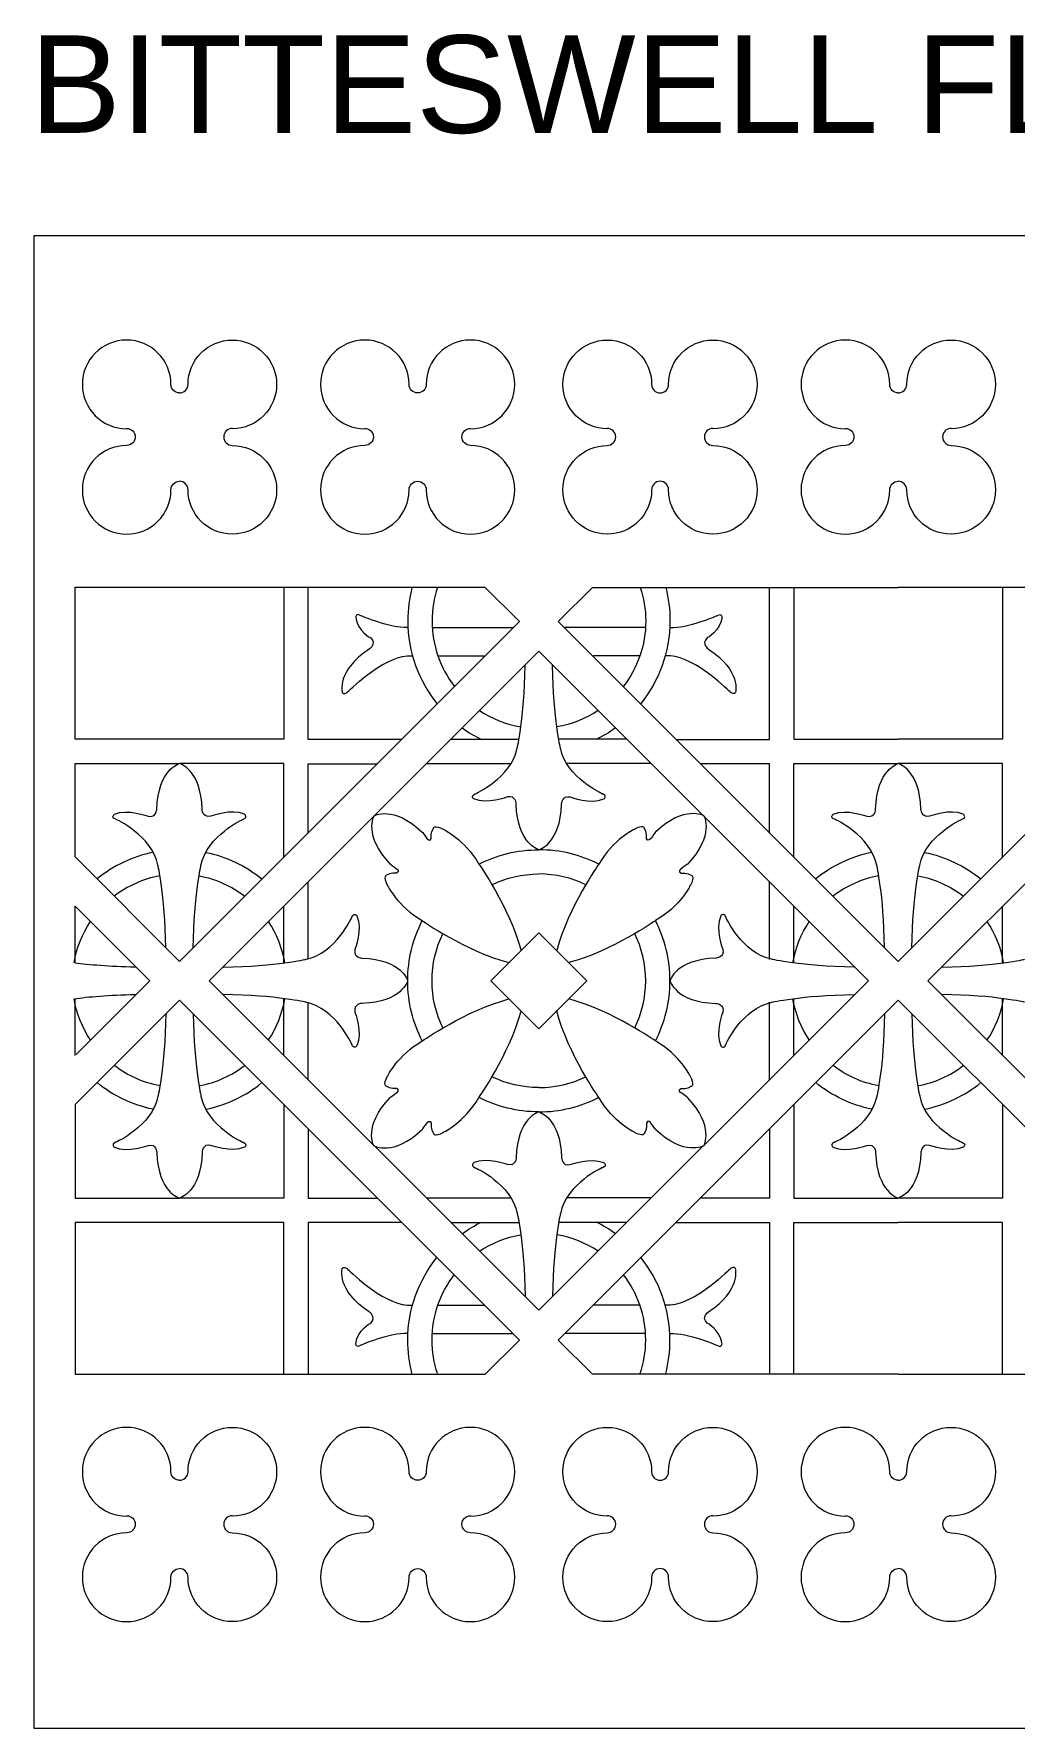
# Model space of a CAD drawing. Header units: millimetres. Extents: x 0 to 23312, y -3206 to 11448.
# Drawn here: x 10992 to 11192.9, y 5423.1 to 5770.6 of the extents above; entities that cross this region are included whole.
import ezdxf

# ---------------------------------------------------------------- set-up
doc = ezdxf.new("R2010")
doc.units = ezdxf.units.MM
doc.header["$LTSCALE"] = 10
doc.layers.add('31 - Elevation Column', color=7, linetype='Continuous')
doc.layers.add('40 - Detail Outline', color=142, linetype='Continuous')
doc.styles.add('1-20', font='romans.shx', dxfattribs={"width": 0.8, "height": 40})

# ---------------------------------------------------------------- blocks, each defined once
blk = doc.blocks.new('A$C38AB11E2')
at = {"color": 251, "lineweight": 9}
for p, q in [((29.84, 157.23), (99.52, 226.92)), ((177.16, 157.23), (107.48, 226.92)), ((177.17, 157.23), (246.85, 226.92)), ((81.65, 225.72), (98.18, 225.72)), ((125.36, 225.72), (108.83, 225.72)), ((35.93, 153.25), (103.51, 220.83)), ((82.81, 219.86), (92.32, 219.86)), ((171.08, 153.25), (103.51, 220.83)), ((124.21, 219.86), (114.68, 219.86)), ((183.26, 153.25), (250.83, 220.83)), ((85.47, 202.79), (99.45, 202.79)), ((121.53, 202.79), (107.56, 202.79)), ((8.44, 178.64), (8.44, 197.81)), ((8.44, 197.81), (29.84, 197.81)), ((51.24, 197.81), (29.84, 197.81)), ((51.24, 178.64), (51.24, 197.81)), ((56.23, 183.53), (56.23, 197.73)), ((56.23, 197.73), (70.42, 197.73)), ((80.47, 197.79), (97.77, 197.79)), ((126.54, 197.79), (109.25, 197.79)), ((150.79, 197.73), (136.59, 197.73)), ((150.79, 183.53), (150.79, 197.73)), ((155.76, 178.64), (155.76, 197.81)), ((155.76, 197.81), (177.17, 197.81)), ((198.57, 197.81), (177.17, 197.81)), ((198.57, 178.64), (198.57, 197.81)), ((29.84, 157.23), (8.44, 178.64)), ((56.23, 157.62), (56.23, 173.5)), ((150.79, 157.62), (150.79, 173.5)), ((23.75, 153.25), (8.44, 168.56)), ((8.44, 157), (8.44, 168.52)), ((51.24, 157), (51.24, 168.52)), ((155.76, 157), (155.76, 168.52)), ((198.57, 157), (198.57, 168.52)), ((93.65, 153.25), (103.51, 163.11)), ((113.36, 153.25), (103.51, 163.11)), ((29.84, 157.23), (29.84, 157.23)), ((177.16, 157.23), (177.16, 157.23)), ((177.17, 157.23), (177.17, 157.23)), ((8.66, 138.15), (23.75, 153.25)), ((103.51, 85.68), (35.93, 153.25)), ((103.51, 143.39), (93.65, 153.25)), ((103.51, 143.39), (113.36, 153.25)), ((103.51, 85.68), (171.08, 153.25)), ((250.83, 85.68), (183.26, 153.25)), ((8.44, 137.93), (8.44, 149.45)), ((51.24, 137.93), (51.24, 149.45)), ((155.76, 137.93), (155.76, 149.45)), ((198.57, 137.93), (198.57, 149.45)), ((8.44, 127.87), (29.84, 149.26)), ((29.84, 149.26), (29.84, 149.26)), ((99.52, 79.58), (29.84, 149.26)), ((56.23, 132.96), (56.23, 148.84)), ((107.48, 79.58), (177.17, 149.26)), ((150.79, 132.96), (150.79, 148.84)), ((177.17, 149.26), (177.17, 149.26)), ((246.85, 79.58), (177.17, 149.26)), ((177.17, 149.26), (177.17, 149.26)), ((8.44, 127.87), (8.44, 108.69)), ((51.24, 127.87), (51.24, 108.69)), ((155.76, 127.87), (155.76, 108.69)), ((198.57, 127.87), (198.57, 108.69)), ((56.23, 122.89), (56.23, 108.69)), ((150.79, 122.89), (150.79, 108.69)), ((8.44, 108.69), (29.84, 108.69)), ((51.24, 108.69), (29.84, 108.69)), ((56.23, 108.69), (70.42, 108.69)), ((80.47, 108.71), (97.77, 108.71)), ((126.54, 108.71), (109.25, 108.71)), ((150.79, 108.69), (136.59, 108.69)), ((155.76, 108.69), (177.17, 108.69)), ((198.57, 108.69), (177.17, 108.69)), ((29.84, 103.71), (8.44, 103.71)), ((8.44, 103.71), (8.44, 72.61)), ((51.24, 103.71), (29.84, 103.71)), ((51.24, 72.61), (51.24, 103.71)), ((75.4, 103.71), (56.23, 103.71)), ((56.23, 103.71), (56.23, 72.61)), ((85.47, 103.71), (99.45, 103.71)), ((121.53, 103.71), (107.56, 103.71)), ((131.61, 103.71), (150.79, 103.71)), ((150.79, 103.71), (150.79, 72.61)), ((155.76, 72.61), (155.76, 103.71)), ((155.76, 103.71), (177.17, 103.71)), ((198.57, 103.71), (177.17, 103.71)), ((198.57, 72.61), (198.57, 103.71)), ((82.81, 86.75), (92.32, 86.75)), ((124.21, 86.75), (114.68, 86.75)), ((81.65, 80.91), (98.18, 80.91)), ((125.36, 80.91), (108.83, 80.91)), ((92.52, 72.61), (99.52, 79.58)), ((114.5, 72.61), (107.48, 79.58)), ((8.44, 72.61), (29.84, 72.61)), ((29.84, 72.61), (92.52, 72.61)), ((177.17, 72.61), (114.5, 72.61)), ((177.17, 72.61), (239.84, 72.61))]:
    blk.add_line(p, q, dxfattribs=at)
at = {"color": 7, "lineweight": 9}
blk.add_lwpolyline([(649, 0), (649, 306), (0, 306), (0, 0), (649, 0)], dxfattribs=at)
at = {"color": 251, "lineweight": 9}
for points in [[(29.84, 202.79), (8.44, 202.79), (8.44, 233.96), (29.84, 233.96)], [(51.24, 233.96), (51.24, 202.79), (29.84, 202.79)], [(99.52, 226.92), (92.52, 233.88), (29.84, 233.88)], [(75.4, 202.71), (56.23, 202.71), (56.23, 233.88)], [(107.48, 226.92), (114.5, 233.88), (177.17, 233.88)], [(131.61, 202.71), (150.79, 202.71), (150.79, 233.88)], [(155.76, 233.96), (155.76, 202.79), (177.17, 202.79)], [(198.57, 233.96), (198.57, 202.79), (177.17, 202.79)], [(246.85, 226.92), (239.84, 233.88), (177.17, 233.88)]]:
    blk.add_lwpolyline(points, dxfattribs=at)
for points, knots in [([(29.84, 273.8), (28.87, 273.8), (28.09, 274.59), (28.09, 275.55), (28.09, 280.58), (24.03, 284.65), (19.01, 284.65), (13.99, 284.65), (9.93, 280.58), (9.93, 275.55), (9.93, 270.53), (13.99, 266.45), (19.01, 266.45), (19.01, 266.45), (19.01, 266.53), (19.01, 266.53), (19.97, 266.53), (20.77, 265.75), (20.77, 264.78), (20.77, 263.82), (19.97, 263.03), (19.01, 263.03), (13.99, 263.03), (9.93, 258.96), (9.93, 253.93), (9.93, 248.91), (13.99, 244.83), (19.01, 244.83), (24.03, 244.83), (28.09, 248.91), (28.09, 253.93), (28.09, 254.9), (28.87, 255.68), (29.84, 255.68)], [0, 0, 0, 0, 1, 1, 1, 2, 2, 2, 3, 3, 3, 4, 4, 4, 5, 5, 5, 6, 6, 6, 7, 7, 7, 8, 8, 8, 9, 9, 9, 10, 10, 10, 11, 11, 11, 11]), ([(29.84, 273.8), (30.8, 273.8), (31.59, 274.59), (31.59, 275.55), (31.59, 280.58), (35.65, 284.65), (40.66, 284.65), (45.68, 284.65), (49.75, 280.58), (49.75, 275.55), (49.75, 270.53), (45.68, 266.45), (40.66, 266.45), (40.66, 266.45), (40.66, 266.53), (40.66, 266.53), (39.71, 266.53), (38.92, 265.75), (38.92, 264.78), (38.92, 263.82), (39.71, 263.03), (40.66, 263.03), (45.68, 263.03), (49.75, 258.96), (49.75, 253.93), (49.75, 248.91), (45.68, 244.83), (40.66, 244.83), (35.65, 244.83), (31.59, 248.91), (31.59, 253.93), (31.59, 254.9), (30.8, 255.68), (29.84, 255.68)], [0, 0, 0, 0, 1, 1, 1, 2, 2, 2, 3, 3, 3, 4, 4, 4, 5, 5, 5, 6, 6, 6, 7, 7, 7, 8, 8, 8, 9, 9, 9, 10, 10, 10, 11, 11, 11, 11]), ([(89.49, 263.03), (94.5, 263.03), (98.57, 258.96), (98.57, 253.93), (98.57, 248.91), (94.5, 244.83), (89.49, 244.83), (84.47, 244.83), (80.41, 248.91), (80.41, 253.93), (80.41, 254.9), (79.63, 255.68), (78.66, 255.68), (77.7, 255.68), (76.92, 254.9), (76.92, 253.93), (76.92, 248.91), (72.84, 244.83), (67.83, 244.83), (62.81, 244.83), (58.75, 248.91), (58.75, 253.93), (58.75, 258.96), (62.81, 263.03), (67.83, 263.03), (68.79, 263.03), (69.58, 263.82), (69.58, 264.78), (69.58, 265.75), (68.79, 266.53), (67.83, 266.53), (67.83, 266.53), (67.83, 266.45), (67.83, 266.45), (62.81, 266.45), (58.75, 270.53), (58.75, 275.55), (58.75, 280.58), (62.81, 284.65), (67.83, 284.65), (72.84, 284.65), (76.92, 280.58), (76.92, 275.55), (76.92, 274.59), (77.7, 273.8), (78.66, 273.8), (79.63, 273.8), (80.41, 274.59), (80.41, 275.55), (80.41, 280.58), (84.47, 284.65), (89.49, 284.65), (94.5, 284.65), (98.57, 280.58), (98.57, 275.55), (98.57, 270.53), (94.5, 266.45), (89.49, 266.45), (89.49, 266.45), (89.49, 266.53), (89.49, 266.53), (88.52, 266.53), (87.74, 265.75), (87.74, 264.78), (87.74, 263.82), (88.52, 263.03), (89.49, 263.03)], [0, 0, 0, 0, 1, 1, 1, 2, 2, 2, 3, 3, 3, 4, 4, 4, 5, 5, 5, 6, 6, 6, 7, 7, 7, 8, 8, 8, 9, 9, 9, 10, 10, 10, 11, 11, 11, 12, 12, 12, 13, 13, 13, 14, 14, 14, 15, 15, 15, 16, 16, 16, 17, 17, 17, 18, 18, 18, 19, 19, 19, 20, 20, 20, 21, 21, 21, 22, 22, 22, 22]), ([(117.53, 263.03), (112.51, 263.03), (108.45, 258.96), (108.45, 253.93), (108.45, 248.91), (112.51, 244.83), (117.53, 244.83), (122.54, 244.83), (126.61, 248.91), (126.61, 253.93), (126.61, 254.9), (127.39, 255.68), (128.35, 255.68), (129.31, 255.68), (130.1, 254.9), (130.1, 253.93), (130.1, 248.91), (134.16, 244.83), (139.18, 244.83), (144.19, 244.83), (148.26, 248.91), (148.26, 253.93), (148.26, 258.96), (144.19, 263.03), (139.18, 263.03), (138.22, 263.03), (137.43, 263.82), (137.43, 264.78), (137.43, 265.75), (138.22, 266.53), (139.18, 266.53), (139.18, 266.53), (139.18, 266.45), (139.18, 266.45), (144.19, 266.45), (148.26, 270.53), (148.26, 275.55), (148.26, 280.58), (144.19, 284.65), (139.18, 284.65), (134.16, 284.65), (130.1, 280.58), (130.1, 275.55), (130.1, 274.59), (129.31, 273.8), (128.35, 273.8), (127.39, 273.8), (126.61, 274.59), (126.61, 275.55), (126.61, 280.58), (122.54, 284.65), (117.53, 284.65), (112.51, 284.65), (108.45, 280.58), (108.45, 275.55), (108.45, 270.53), (112.51, 266.45), (117.53, 266.45), (117.53, 266.45), (117.53, 266.53), (117.53, 266.53), (118.48, 266.53), (119.27, 265.75), (119.27, 264.78), (119.27, 263.82), (118.48, 263.03), (117.53, 263.03)], [0, 0, 0, 0, 1, 1, 1, 2, 2, 2, 3, 3, 3, 4, 4, 4, 5, 5, 5, 6, 6, 6, 7, 7, 7, 8, 8, 8, 9, 9, 9, 10, 10, 10, 11, 11, 11, 12, 12, 12, 13, 13, 13, 14, 14, 14, 15, 15, 15, 16, 16, 16, 17, 17, 17, 18, 18, 18, 19, 19, 19, 20, 20, 20, 21, 21, 21, 22, 22, 22, 22]), ([(177.17, 273.8), (176.2, 273.8), (175.43, 274.59), (175.43, 275.55), (175.43, 280.58), (171.35, 284.65), (166.34, 284.65), (161.32, 284.65), (157.26, 280.58), (157.26, 275.55), (157.26, 270.53), (161.32, 266.45), (166.34, 266.45), (166.34, 266.45), (166.34, 266.53), (166.34, 266.53), (167.31, 266.53), (168.09, 265.75), (168.09, 264.78), (168.09, 263.82), (167.31, 263.03), (166.34, 263.03), (161.32, 263.03), (157.26, 258.96), (157.26, 253.93), (157.26, 248.91), (161.32, 244.83), (166.34, 244.83), (171.35, 244.83), (175.43, 248.91), (175.43, 253.93), (175.43, 254.9), (176.2, 255.68), (177.17, 255.68)], [0, 0, 0, 0, 1, 1, 1, 2, 2, 2, 3, 3, 3, 4, 4, 4, 5, 5, 5, 6, 6, 6, 7, 7, 7, 8, 8, 8, 9, 9, 9, 10, 10, 10, 11, 11, 11, 11]), ([(177.17, 273.8), (178.13, 273.8), (178.92, 274.59), (178.92, 275.55), (178.92, 280.58), (182.98, 284.65), (188, 284.65), (193.01, 284.65), (197.08, 280.58), (197.08, 275.55), (197.08, 270.53), (193.01, 266.45), (188, 266.45), (188, 266.45), (188, 266.53), (188, 266.53), (187.04, 266.53), (186.26, 265.75), (186.26, 264.78), (186.26, 263.82), (187.04, 263.03), (188, 263.03), (193.01, 263.03), (197.08, 258.96), (197.08, 253.93), (197.08, 248.91), (193.01, 244.83), (188, 244.83), (182.98, 244.83), (178.92, 248.91), (178.92, 253.93), (178.92, 254.9), (178.13, 255.68), (177.17, 255.68)], [0, 0, 0, 0, 1, 1, 1, 2, 2, 2, 3, 3, 3, 4, 4, 4, 5, 5, 5, 6, 6, 6, 7, 7, 7, 8, 8, 8, 9, 9, 9, 10, 10, 10, 11, 11, 11, 11]), ([(77.5, 233.88), (76.94, 231.7), (76.63, 229.41), (76.63, 227.04), (76.63, 220.63), (78.87, 214.74), (82.62, 210.12)], [0, 0, 0, 0, 1, 1, 1, 2, 2, 2, 2]), ([(82.71, 233.93), (81.99, 231.76), (81.61, 229.44), (81.61, 227.04), (81.61, 227.04), (81.61, 227.04), (81.61, 227.04), (81.61, 222.01), (83.3, 217.37), (86.16, 213.67)], [0, 0, 0, 0, 1, 1, 1, 2, 2, 2, 3, 3, 3, 3]), ([(124.3, 233.93), (125.02, 231.76), (125.41, 229.44), (125.41, 227.04), (125.41, 227.04), (125.41, 227.04), (125.41, 227.04), (125.41, 222.01), (123.71, 217.37), (120.85, 213.67)], [0, 0, 0, 0, 1, 1, 1, 2, 2, 2, 3, 3, 3, 3]), ([(129.5, 233.88), (130.08, 231.7), (130.38, 229.41), (130.38, 227.04), (130.38, 220.63), (128.14, 214.74), (124.4, 210.12)], [0, 0, 0, 0, 1, 1, 1, 2, 2, 2, 2]), ([(27.04, 160.03), (26.86, 171.12), (25.43, 176.93), (25.43, 176.93), (24.15, 183.11), (16.8, 186.36), (16.8, 186.36), (15.66, 186.76), (16.52, 187.4), (16.52, 187.4), (19.18, 188.61), (23.41, 186.99), (23.41, 186.99), (25.14, 186.59), (25.2, 188.44), (25.2, 188.44), (25.43, 196.59), (29.84, 197.81), (29.84, 197.81)], [0, 0, 0, 0, 1, 1, 1, 2, 2, 2, 3, 3, 3, 4, 4, 4, 5, 5, 5, 6, 6, 6, 6]), ([(32.64, 160.03), (32.83, 171.12), (34.25, 176.93), (34.25, 176.93), (35.52, 183.11), (42.87, 186.36), (42.87, 186.36), (44.02, 186.76), (43.16, 187.4), (43.16, 187.4), (40.5, 188.61), (36.28, 186.99), (36.28, 186.99), (34.54, 186.59), (34.48, 188.44), (34.48, 188.44), (34.25, 196.59), (29.84, 197.81), (29.84, 197.81)], [0, 0, 0, 0, 1, 1, 1, 2, 2, 2, 3, 3, 3, 4, 4, 4, 5, 5, 5, 6, 6, 6, 6]), ([(174.36, 160.03), (174.19, 171.12), (172.76, 176.93), (172.76, 176.93), (171.48, 183.11), (164.14, 186.36), (164.14, 186.36), (162.98, 186.76), (163.85, 187.4), (163.85, 187.4), (166.52, 188.61), (170.73, 186.99), (170.73, 186.99), (172.47, 186.59), (172.53, 188.44), (172.53, 188.44), (172.76, 196.59), (177.17, 197.81), (177.17, 197.81)], [0, 0, 0, 0, 1, 1, 1, 2, 2, 2, 3, 3, 3, 4, 4, 4, 5, 5, 5, 6, 6, 6, 6]), ([(179.97, 160.03), (180.15, 171.12), (181.58, 176.93), (181.58, 176.93), (182.85, 183.11), (190.19, 186.36), (190.19, 186.36), (191.36, 186.76), (190.48, 187.4), (190.48, 187.4), (187.83, 188.61), (183.6, 186.99), (183.6, 186.99), (181.87, 186.59), (181.81, 188.44), (181.81, 188.44), (181.58, 196.59), (177.17, 197.81), (177.17, 197.81)], [0, 0, 0, 0, 1, 1, 1, 2, 2, 2, 3, 3, 3, 4, 4, 4, 5, 5, 5, 6, 6, 6, 6]), ([(79.62, 140.92), (77.71, 144.61), (76.63, 148.81), (76.63, 153.25), (76.63, 157.7), (77.71, 161.89), (79.62, 165.58)], [0, 0, 0, 0, 1, 1, 1, 2, 2, 2, 2]), ([(127.4, 140.92), (129.31, 144.61), (130.38, 148.81), (130.38, 153.25), (130.38, 157.7), (129.31, 161.89), (127.39, 165.58)], [0, 0, 0, 0, 1, 1, 1, 2, 2, 2, 2]), ([(83.85, 143.59), (82.41, 146.5), (81.61, 149.78), (81.61, 153.25), (81.61, 156.72), (82.41, 160), (83.85, 162.91)], [0, 0, 0, 0, 1, 1, 1, 2, 2, 2, 2]), ([(123.17, 143.59), (124.6, 146.5), (125.41, 149.78), (125.41, 153.25), (125.41, 156.72), (124.6, 160), (123.17, 162.91)], [0, 0, 0, 0, 1, 1, 1, 2, 2, 2, 2]), ([(27.04, 146.46), (26.86, 135.37), (25.43, 129.56), (25.43, 129.56), (24.15, 123.38), (16.8, 120.13), (16.8, 120.13), (15.66, 119.73), (16.52, 119.1), (16.52, 119.1), (19.18, 117.88), (23.41, 119.5), (23.41, 119.5), (25.14, 119.91), (25.2, 118.05), (25.2, 118.05), (25.43, 109.9), (29.84, 108.69), (29.84, 108.69)], [0, 0, 0, 0, 1, 1, 1, 2, 2, 2, 3, 3, 3, 4, 4, 4, 5, 5, 5, 6, 6, 6, 6]), ([(32.64, 146.46), (32.83, 135.37), (34.25, 129.56), (34.25, 129.56), (35.52, 123.38), (42.87, 120.13), (42.87, 120.13), (44.02, 119.73), (43.16, 119.1), (43.16, 119.1), (40.5, 117.88), (36.28, 119.5), (36.28, 119.5), (34.54, 119.91), (34.48, 118.05), (34.48, 118.05), (34.25, 109.9), (29.84, 108.69), (29.84, 108.69)], [0, 0, 0, 0, 1, 1, 1, 2, 2, 2, 3, 3, 3, 4, 4, 4, 5, 5, 5, 6, 6, 6, 6]), ([(174.36, 146.46), (174.19, 135.37), (172.76, 129.56), (172.76, 129.56), (171.48, 123.38), (164.14, 120.13), (164.14, 120.13), (162.98, 119.73), (163.85, 119.1), (163.85, 119.1), (166.52, 117.88), (170.73, 119.5), (170.73, 119.5), (172.47, 119.91), (172.53, 118.05), (172.53, 118.05), (172.76, 109.9), (177.17, 108.69), (177.17, 108.69)], [0, 0, 0, 0, 1, 1, 1, 2, 2, 2, 3, 3, 3, 4, 4, 4, 5, 5, 5, 6, 6, 6, 6]), ([(179.97, 146.46), (180.15, 135.37), (181.58, 129.56), (181.58, 129.56), (182.85, 123.38), (190.19, 120.13), (190.19, 120.13), (191.36, 119.73), (190.48, 119.1), (190.48, 119.1), (187.83, 117.88), (183.6, 119.5), (183.6, 119.5), (181.87, 119.91), (181.81, 118.05), (181.81, 118.05), (181.58, 109.9), (177.17, 108.69), (177.17, 108.69)], [0, 0, 0, 0, 1, 1, 1, 2, 2, 2, 3, 3, 3, 4, 4, 4, 5, 5, 5, 6, 6, 6, 6]), ([(77.5, 72.74), (76.94, 74.92), (76.63, 77.22), (76.63, 79.58), (76.63, 85.99), (78.87, 91.88), (82.62, 96.5)], [0, 0, 0, 0, 1, 1, 1, 2, 2, 2, 2]), ([(129.5, 72.74), (130.08, 74.92), (130.38, 77.22), (130.38, 79.58), (130.38, 85.99), (128.14, 91.88), (124.4, 96.5)], [0, 0, 0, 0, 1, 1, 1, 2, 2, 2, 2]), ([(29.84, 50.82), (28.87, 50.82), (28.09, 51.6), (28.09, 52.57), (28.09, 57.59), (24.03, 61.67), (19.01, 61.67), (13.99, 61.67), (9.93, 57.59), (9.93, 52.57), (9.93, 47.54), (13.99, 43.46), (19.01, 43.46), (19.01, 43.46), (19.01, 43.55), (19.01, 43.55), (19.97, 43.55), (20.77, 42.77), (20.77, 41.8), (20.77, 40.83), (19.97, 40.05), (19.01, 40.05), (13.99, 40.05), (9.93, 35.97), (9.93, 30.95), (9.93, 25.92), (13.99, 21.84), (19.01, 21.84), (24.03, 21.84), (28.09, 25.92), (28.09, 30.95), (28.09, 31.91), (28.87, 32.7), (29.84, 32.7)], [0, 0, 0, 0, 1, 1, 1, 2, 2, 2, 3, 3, 3, 4, 4, 4, 5, 5, 5, 6, 6, 6, 7, 7, 7, 8, 8, 8, 9, 9, 9, 10, 10, 10, 11, 11, 11, 11]), ([(29.84, 50.82), (30.8, 50.82), (31.59, 51.6), (31.59, 52.57), (31.59, 57.59), (35.65, 61.67), (40.66, 61.67), (45.68, 61.67), (49.75, 57.59), (49.75, 52.57), (49.75, 47.54), (45.68, 43.46), (40.66, 43.46), (40.66, 43.46), (40.66, 43.55), (40.66, 43.55), (39.71, 43.55), (38.92, 42.77), (38.92, 41.8), (38.92, 40.83), (39.71, 40.05), (40.66, 40.05), (45.68, 40.05), (49.75, 35.97), (49.75, 30.95), (49.75, 25.92), (45.68, 21.84), (40.66, 21.84), (35.65, 21.84), (31.59, 25.92), (31.59, 30.95), (31.59, 31.91), (30.8, 32.7), (29.84, 32.7)], [0, 0, 0, 0, 1, 1, 1, 2, 2, 2, 3, 3, 3, 4, 4, 4, 5, 5, 5, 6, 6, 6, 7, 7, 7, 8, 8, 8, 9, 9, 9, 10, 10, 10, 11, 11, 11, 11]), ([(89.49, 40.05), (94.5, 40.05), (98.57, 35.97), (98.57, 30.95), (98.57, 25.92), (94.5, 21.84), (89.49, 21.84), (84.47, 21.84), (80.41, 25.92), (80.41, 30.95), (80.41, 31.91), (79.63, 32.7), (78.66, 32.7), (77.7, 32.7), (76.92, 31.91), (76.92, 30.95), (76.92, 25.92), (72.84, 21.84), (67.83, 21.84), (62.81, 21.84), (58.75, 25.92), (58.75, 30.95), (58.75, 35.97), (62.81, 40.05), (67.83, 40.05), (68.79, 40.05), (69.58, 40.83), (69.58, 41.8), (69.58, 42.77), (68.79, 43.55), (67.83, 43.55), (67.83, 43.55), (67.83, 43.46), (67.83, 43.46), (62.81, 43.46), (58.75, 47.54), (58.75, 52.57), (58.75, 57.59), (62.81, 61.67), (67.83, 61.67), (72.84, 61.67), (76.92, 57.59), (76.92, 52.57), (76.92, 51.6), (77.7, 50.82), (78.66, 50.82), (79.63, 50.82), (80.41, 51.6), (80.41, 52.57), (80.41, 57.59), (84.47, 61.67), (89.49, 61.67), (94.5, 61.67), (98.57, 57.59), (98.57, 52.57), (98.57, 47.54), (94.5, 43.46), (89.49, 43.46), (89.49, 43.46), (89.49, 43.55), (89.49, 43.55), (88.52, 43.55), (87.74, 42.77), (87.74, 41.8), (87.74, 40.83), (88.52, 40.05), (89.49, 40.05)], [0, 0, 0, 0, 1, 1, 1, 2, 2, 2, 3, 3, 3, 4, 4, 4, 5, 5, 5, 6, 6, 6, 7, 7, 7, 8, 8, 8, 9, 9, 9, 10, 10, 10, 11, 11, 11, 12, 12, 12, 13, 13, 13, 14, 14, 14, 15, 15, 15, 16, 16, 16, 17, 17, 17, 18, 18, 18, 19, 19, 19, 20, 20, 20, 21, 21, 21, 22, 22, 22, 22]), ([(117.53, 40.05), (112.51, 40.05), (108.45, 35.97), (108.45, 30.95), (108.45, 25.92), (112.51, 21.84), (117.53, 21.84), (122.54, 21.84), (126.61, 25.92), (126.61, 30.95), (126.61, 31.91), (127.39, 32.7), (128.35, 32.7), (129.31, 32.7), (130.1, 31.91), (130.1, 30.95), (130.1, 25.92), (134.16, 21.84), (139.18, 21.84), (144.19, 21.84), (148.26, 25.92), (148.26, 30.95), (148.26, 35.97), (144.19, 40.05), (139.18, 40.05), (138.22, 40.05), (137.43, 40.83), (137.43, 41.8), (137.43, 42.77), (138.22, 43.55), (139.18, 43.55), (139.18, 43.55), (139.18, 43.46), (139.18, 43.46), (144.19, 43.46), (148.26, 47.54), (148.26, 52.57), (148.26, 57.59), (144.19, 61.67), (139.18, 61.67), (134.16, 61.67), (130.1, 57.59), (130.1, 52.57), (130.1, 51.6), (129.31, 50.82), (128.35, 50.82), (127.39, 50.82), (126.61, 51.6), (126.61, 52.57), (126.61, 57.59), (122.54, 61.67), (117.53, 61.67), (112.51, 61.67), (108.45, 57.59), (108.45, 52.57), (108.45, 47.54), (112.51, 43.46), (117.53, 43.46), (117.53, 43.46), (117.53, 43.55), (117.53, 43.55), (118.48, 43.55), (119.27, 42.77), (119.27, 41.8), (119.27, 40.83), (118.48, 40.05), (117.53, 40.05)], [0, 0, 0, 0, 1, 1, 1, 2, 2, 2, 3, 3, 3, 4, 4, 4, 5, 5, 5, 6, 6, 6, 7, 7, 7, 8, 8, 8, 9, 9, 9, 10, 10, 10, 11, 11, 11, 12, 12, 12, 13, 13, 13, 14, 14, 14, 15, 15, 15, 16, 16, 16, 17, 17, 17, 18, 18, 18, 19, 19, 19, 20, 20, 20, 21, 21, 21, 22, 22, 22, 22]), ([(177.17, 50.82), (176.2, 50.82), (175.43, 51.6), (175.43, 52.57), (175.43, 57.59), (171.35, 61.67), (166.34, 61.67), (161.32, 61.67), (157.26, 57.59), (157.26, 52.57), (157.26, 47.54), (161.32, 43.46), (166.34, 43.46), (166.34, 43.46), (166.34, 43.55), (166.34, 43.55), (167.31, 43.55), (168.09, 42.77), (168.09, 41.8), (168.09, 40.83), (167.31, 40.05), (166.34, 40.05), (161.32, 40.05), (157.26, 35.97), (157.26, 30.95), (157.26, 25.92), (161.32, 21.84), (166.34, 21.84), (171.35, 21.84), (175.43, 25.92), (175.43, 30.95), (175.43, 31.91), (176.2, 32.7), (177.17, 32.7)], [0, 0, 0, 0, 1, 1, 1, 2, 2, 2, 3, 3, 3, 4, 4, 4, 5, 5, 5, 6, 6, 6, 7, 7, 7, 8, 8, 8, 9, 9, 9, 10, 10, 10, 11, 11, 11, 11]), ([(177.17, 50.82), (178.13, 50.82), (178.92, 51.6), (178.92, 52.57), (178.92, 57.59), (182.98, 61.67), (188, 61.67), (193.01, 61.67), (197.08, 57.59), (197.08, 52.57), (197.08, 47.54), (193.01, 43.46), (188, 43.46), (188, 43.46), (188, 43.55), (188, 43.55), (187.04, 43.55), (186.26, 42.77), (186.26, 41.8), (186.26, 40.83), (187.04, 40.05), (188, 40.05), (193.01, 40.05), (197.08, 35.97), (197.08, 30.95), (197.08, 25.92), (193.01, 21.84), (188, 21.84), (182.98, 21.84), (178.92, 25.92), (178.92, 30.95), (178.92, 31.91), (178.13, 32.7), (177.17, 32.7)], [0, 0, 0, 0, 1, 1, 1, 2, 2, 2, 3, 3, 3, 4, 4, 4, 5, 5, 5, 6, 6, 6, 7, 7, 7, 8, 8, 8, 9, 9, 9, 10, 10, 10, 11, 11, 11, 11])]:
    blk.add_open_spline(points, degree=3, knots=knots, dxfattribs=at)
for points in [[(67, 228.12), (66.05, 228.89), (65.96, 227.81), (65.96, 227.81)], [(65.96, 227.81), (66.32, 224.91), (69.04, 223.56), (69.04, 223.56)], [(76.54, 225.72), (73.16, 225.48), (67, 228.12), (67, 228.12)], [(130.47, 225.72), (133.85, 225.48), (140.01, 228.12), (140.01, 228.12)], [(141.05, 227.81), (140.69, 224.91), (137.98, 223.56), (137.98, 223.56)], [(140.01, 228.12), (140.96, 228.89), (141.05, 227.81), (141.05, 227.81)], [(69.04, 223.56), (70.29, 222.29), (68.75, 221.27), (68.75, 221.27)], [(137.98, 223.56), (136.72, 222.29), (138.26, 221.27), (138.26, 221.27)], [(68.75, 221.27), (61.92, 216.8), (63.2, 212.41), (63.2, 212.41)], [(64.21, 212.39), (64.21, 212.39), (71.43, 219.66), (76.54, 219.86)], [(76.54, 219.86), (76.54, 219.86), (77.59, 219.86), (77.59, 219.86)], [(130.47, 219.86), (130.47, 219.86), (129.41, 219.86), (129.41, 219.86)], [(142.8, 212.39), (142.8, 212.39), (135.58, 219.66), (130.47, 219.86)], [(138.26, 221.27), (145.08, 216.8), (143.81, 212.41), (143.81, 212.41)], [(99.09, 201.01), (99.09, 201.01), (100.52, 206.81), (100.71, 217.9)], [(107.92, 201.01), (107.92, 201.01), (106.49, 206.81), (106.31, 217.9)], [(63.2, 212.41), (63.2, 212.41), (63.46, 211.79), (64.21, 212.39)], [(143.81, 212.41), (143.81, 212.41), (143.54, 211.79), (142.8, 212.39)], [(91.36, 208.68), (93.87, 207.01), (96.74, 205.84), (99.84, 205.32)], [(115.64, 208.68), (113.14, 207.01), (110.27, 205.84), (107.18, 205.32)], [(87.79, 205.1), (89.04, 204.2), (90.38, 203.4), (91.77, 202.73)], [(119.22, 205.1), (117.97, 204.2), (116.64, 203.4), (115.22, 202.73)], [(90.47, 191.57), (90.47, 191.57), (97.82, 194.82), (99.09, 201.01)], [(116.53, 191.57), (116.53, 191.57), (109.19, 194.82), (107.92, 201.01)], [(90.18, 190.53), (90.18, 190.53), (89.32, 191.17), (90.47, 191.57)], [(98.86, 189.49), (98.86, 189.49), (98.81, 191.34), (97.07, 190.94)], [(108.15, 189.49), (108.15, 189.49), (108.21, 191.34), (109.94, 190.94)], [(116.82, 190.53), (116.82, 190.53), (117.69, 191.17), (116.53, 191.57)], [(69.68, 187.08), (69.68, 187.08), (73.65, 189.35), (79.59, 183.76)], [(97.07, 190.94), (97.07, 190.94), (92.85, 189.32), (90.18, 190.53)], [(103.51, 180.12), (103.51, 180.12), (99.09, 181.34), (98.86, 189.49)], [(103.51, 180.12), (103.51, 180.12), (107.92, 181.34), (108.15, 189.49)], [(109.94, 190.94), (109.94, 190.94), (114.17, 189.32), (116.82, 190.53)], [(137.34, 187.08), (137.34, 187.08), (133.36, 189.35), (127.42, 183.76)], [(69.68, 187.08), (69.68, 187.08), (67.41, 183.1), (73.02, 177.17)], [(81.45, 182.46), (81.45, 182.46), (81.34, 183.81), (81.88, 184.5)], [(81.88, 184.5), (81.88, 184.5), (82.03, 185.41), (84.01, 184.27)], [(84.01, 184.27), (84.01, 184.27), (88.2, 182.31), (91.2, 177.19)], [(123.01, 184.27), (123.01, 184.27), (118.8, 182.31), (115.81, 177.19)], [(125.14, 184.5), (125.14, 184.5), (124.99, 185.41), (123.01, 184.27)], [(125.56, 182.46), (125.56, 182.46), (125.66, 183.81), (125.14, 184.5)], [(137.34, 187.08), (137.34, 187.08), (139.59, 183.1), (133.99, 177.17)], [(79.59, 183.76), (79.59, 183.76), (80.21, 182.95), (80.52, 182.46)], [(80.52, 182.46), (80.52, 182.46), (81.21, 181.6), (81.45, 182.46)], [(126.49, 182.46), (126.49, 182.46), (125.8, 181.6), (125.56, 182.46)], [(127.42, 183.76), (127.42, 183.76), (126.8, 182.95), (126.49, 182.46)], [(24.46, 179.58), (20.15, 178.7), (16.22, 176.8), (12.94, 174.14)], [(35.23, 179.58), (39.54, 178.7), (43.46, 176.8), (46.75, 174.14)], [(91.2, 177.19), (91.2, 177.19), (97.39, 168.48), (99.86, 159.46)], [(91.22, 177.16), (94.9, 179.05), (99.07, 180.12), (103.51, 180.12)], [(115.79, 177.16), (112.11, 179.05), (107.93, 180.12), (103.51, 180.12)], [(115.81, 177.19), (115.81, 177.19), (109.61, 168.48), (107.16, 159.46)], [(171.79, 179.58), (167.48, 178.7), (163.55, 176.8), (160.26, 174.14)], [(182.56, 179.58), (186.86, 178.7), (190.79, 176.8), (194.08, 174.14)], [(25.85, 174.78), (22.36, 174.14), (19.17, 172.67), (16.47, 170.6)], [(33.83, 174.78), (37.32, 174.14), (40.51, 172.67), (43.21, 170.6)], [(72.29, 174.89), (72.29, 174.89), (71.38, 174.73), (72.51, 172.75)], [(74.32, 175.31), (74.32, 175.31), (72.97, 175.42), (72.29, 174.89)], [(73.02, 177.17), (73.02, 177.17), (73.83, 176.55), (74.32, 176.24)], [(74.32, 176.24), (74.32, 176.24), (75.19, 175.56), (74.32, 175.31)], [(93.9, 172.94), (96.8, 174.36), (100.05, 175.15), (103.51, 175.15)], [(113.11, 172.94), (110.21, 174.36), (106.95, 175.15), (103.51, 175.15)], [(132.69, 176.24), (132.69, 176.24), (131.82, 175.56), (132.69, 175.31)], [(133.99, 177.17), (133.99, 177.17), (133.18, 176.55), (132.69, 176.24)], [(132.69, 175.31), (132.69, 175.31), (134.04, 175.42), (134.72, 174.89)], [(134.72, 174.89), (134.72, 174.89), (135.64, 174.73), (134.5, 172.75)], [(173.17, 174.78), (169.7, 174.14), (166.5, 172.67), (163.8, 170.6)], [(181.17, 174.78), (184.65, 174.14), (187.84, 172.67), (190.53, 170.6)], [(72.51, 172.75), (72.51, 172.75), (74.49, 168.56), (79.62, 165.58)], [(134.5, 172.75), (134.5, 172.75), (132.52, 168.56), (127.39, 165.58)], [(65.18, 166.27), (65.58, 167.44), (66.21, 166.56), (66.21, 166.56)], [(141.84, 166.27), (141.43, 167.44), (140.79, 166.56), (140.79, 166.56)], [(8.25, 156.96), (8.77, 160.04), (9.94, 162.89), (11.61, 165.39)], [(51.43, 156.96), (50.9, 160.04), (49.73, 162.89), (48.07, 165.39)], [(55.75, 157.66), (61.93, 158.93), (65.18, 166.27), (65.18, 166.27)], [(66.21, 166.56), (67.42, 163.91), (65.81, 159.69), (65.81, 159.69)], [(79.62, 165.58), (79.62, 165.58), (88.33, 159.4), (97.37, 156.97)], [(127.39, 165.58), (127.39, 165.58), (118.67, 159.4), (109.65, 156.97)], [(140.79, 166.56), (139.57, 163.91), (141.2, 159.69), (141.2, 159.69)], [(151.26, 157.66), (145.07, 158.93), (141.84, 166.27), (141.84, 166.27)], [(155.58, 156.96), (156.1, 160.04), (157.27, 162.89), (158.94, 165.39)], [(198.76, 156.96), (198.23, 160.04), (197.06, 162.89), (195.39, 165.39)], [(20.83, 156.05), (15.42, 156.14), (11.27, 156.52), (8.44, 156.89)], [(38.85, 156.05), (49.94, 156.24), (55.75, 157.66), (55.75, 157.66)], [(65.81, 159.69), (65.41, 157.95), (67.26, 157.89), (67.26, 157.89)], [(67.26, 157.89), (75.41, 157.66), (76.63, 153.25), (76.63, 153.25)], [(139.75, 157.89), (131.6, 157.66), (130.38, 153.25), (130.38, 153.25)], [(141.2, 159.69), (141.6, 157.95), (139.75, 157.89), (139.75, 157.89)], [(168.16, 156.05), (157.06, 156.24), (151.26, 157.66), (151.26, 157.66)], [(186.18, 156.05), (197.27, 156.24), (203.08, 157.66), (203.08, 157.66)], [(76.63, 153.25), (76.63, 153.25), (75.41, 148.84), (67.26, 148.61)], [(130.38, 153.25), (130.38, 153.25), (131.6, 148.84), (139.75, 148.61)], [(8.22, 149.57), (11.06, 149.96), (15.28, 150.35), (20.83, 150.45)], [(11.61, 141.11), (9.94, 143.61), (8.77, 146.48), (8.25, 149.57)], [(55.75, 148.84), (55.75, 148.84), (49.94, 150.27), (38.85, 150.45)], [(48.07, 141.11), (49.74, 143.61), (50.91, 146.48), (51.43, 149.57)], [(79.62, 140.92), (79.62, 140.92), (88.33, 147.09), (97.37, 149.53)], [(127.39, 140.92), (127.39, 140.92), (118.67, 147.09), (109.65, 149.53)], [(151.26, 148.84), (151.26, 148.84), (157.06, 150.27), (168.16, 150.45)], [(158.94, 141.11), (157.27, 143.61), (156.1, 146.48), (155.57, 149.57)], [(203.08, 148.84), (203.08, 148.84), (197.27, 150.27), (186.18, 150.45)], [(195.39, 141.11), (197.07, 143.61), (198.24, 146.48), (198.76, 149.57)], [(65.18, 140.22), (65.18, 140.22), (61.93, 147.56), (55.75, 148.84)], [(67.26, 148.61), (67.26, 148.61), (65.41, 148.55), (65.81, 146.82)], [(65.81, 146.82), (65.81, 146.82), (67.42, 142.59), (66.21, 139.93)], [(91.2, 129.31), (91.2, 129.31), (97.39, 138.01), (99.86, 147.03)], [(115.81, 129.31), (115.81, 129.31), (109.61, 138.01), (107.16, 147.03)], [(141.2, 146.82), (141.2, 146.82), (139.57, 142.59), (140.79, 139.93)], [(139.75, 148.61), (139.75, 148.61), (141.6, 148.55), (141.2, 146.82)], [(141.84, 140.22), (141.84, 140.22), (145.07, 147.56), (151.26, 148.84)], [(66.21, 139.93), (66.21, 139.93), (65.58, 139.07), (65.18, 140.22)], [(72.51, 133.74), (72.51, 133.74), (74.49, 137.93), (79.62, 140.92)], [(134.5, 133.74), (134.5, 133.74), (132.52, 137.93), (127.39, 140.92)], [(140.79, 139.93), (140.79, 139.93), (141.43, 139.07), (141.84, 140.22)], [(25.85, 131.71), (22.36, 132.35), (19.17, 133.82), (16.47, 135.9)], [(33.83, 131.71), (37.32, 132.35), (40.51, 133.82), (43.21, 135.9)], [(173.17, 131.71), (169.7, 132.35), (166.5, 133.82), (163.8, 135.9)], [(181.17, 131.71), (184.65, 132.35), (187.84, 133.82), (190.53, 135.9)], [(24.46, 126.91), (20.15, 127.79), (16.22, 129.69), (12.94, 132.36)], [(35.23, 126.91), (39.54, 127.79), (43.46, 129.69), (46.75, 132.36)], [(72.29, 131.61), (72.29, 131.61), (71.38, 131.76), (72.51, 133.74)], [(103.51, 131.35), (100.06, 131.35), (96.8, 132.15), (93.9, 133.56)], [(103.51, 131.35), (106.95, 131.35), (110.21, 132.15), (113.11, 133.56)], [(134.72, 131.61), (134.72, 131.61), (135.64, 131.76), (134.5, 133.74)], [(171.79, 126.91), (167.48, 127.79), (163.55, 129.69), (160.26, 132.36)], [(182.56, 126.91), (186.86, 127.79), (190.79, 129.69), (194.08, 132.36)], [(69.68, 119.42), (69.68, 119.42), (67.41, 123.4), (73.02, 129.33)], [(74.32, 131.18), (74.32, 131.18), (72.97, 131.07), (72.29, 131.61)], [(73.02, 129.33), (73.02, 129.33), (73.83, 129.94), (74.32, 130.25)], [(74.32, 130.25), (74.32, 130.25), (75.19, 130.94), (74.32, 131.18)], [(84.01, 122.22), (84.01, 122.22), (88.2, 124.19), (91.2, 129.31)], [(103.51, 126.37), (99.09, 126.37), (94.93, 127.43), (91.27, 129.32)], [(103.51, 126.37), (107.92, 126.37), (112.08, 127.43), (115.75, 129.32)], [(123.01, 122.22), (123.01, 122.22), (118.8, 124.19), (115.81, 129.31)], [(132.69, 130.25), (132.69, 130.25), (131.82, 130.94), (132.69, 131.18)], [(132.69, 131.18), (132.69, 131.18), (134.04, 131.07), (134.72, 131.61)], [(133.99, 129.33), (133.99, 129.33), (133.18, 129.94), (132.69, 130.25)], [(137.34, 119.42), (137.34, 119.42), (139.59, 123.4), (133.99, 129.33)], [(103.51, 126.37), (103.51, 126.37), (99.09, 125.16), (98.86, 117)], [(103.51, 126.37), (103.51, 126.37), (107.92, 125.16), (108.15, 117)], [(69.68, 119.42), (69.68, 119.42), (73.65, 117.15), (79.59, 122.74)], [(79.59, 122.74), (79.59, 122.74), (80.21, 123.54), (80.52, 124.04)], [(80.52, 124.04), (80.52, 124.04), (81.21, 124.9), (81.45, 124.04)], [(81.45, 124.04), (81.45, 124.04), (81.34, 122.68), (81.88, 122)], [(81.88, 122), (81.88, 122), (82.03, 121.08), (84.01, 122.22)], [(125.14, 122), (125.14, 122), (124.99, 121.08), (123.01, 122.22)], [(125.56, 124.04), (125.56, 124.04), (125.66, 122.68), (125.14, 122)], [(126.49, 124.04), (126.49, 124.04), (125.8, 124.9), (125.56, 124.04)], [(127.42, 122.74), (127.42, 122.74), (126.8, 123.54), (126.49, 124.04)], [(137.34, 119.42), (137.34, 119.42), (133.36, 117.15), (127.42, 122.74)], [(90.18, 115.96), (90.18, 115.96), (89.32, 115.33), (90.47, 114.92)], [(97.07, 115.55), (97.07, 115.55), (92.85, 117.17), (90.18, 115.96)], [(90.47, 114.92), (90.47, 114.92), (97.82, 111.68), (99.09, 105.49)], [(98.86, 117), (98.86, 117), (98.81, 115.15), (97.07, 115.55)], [(116.53, 114.92), (116.53, 114.92), (109.19, 111.68), (107.92, 105.49)], [(108.15, 117), (108.15, 117), (108.21, 115.15), (109.94, 115.55)], [(109.94, 115.55), (109.94, 115.55), (114.17, 117.17), (116.82, 115.96)], [(116.82, 115.96), (116.82, 115.96), (117.69, 115.33), (116.53, 114.92)], [(99.09, 105.49), (99.09, 105.49), (100.52, 99.69), (100.71, 88.6)], [(107.92, 105.49), (107.92, 105.49), (106.49, 99.69), (106.31, 88.6)], [(87.79, 101.39), (89.04, 102.29), (90.38, 103.1), (91.77, 103.78)], [(91.36, 97.82), (93.87, 99.49), (96.74, 100.66), (99.84, 101.18)], [(115.64, 97.82), (113.14, 99.49), (110.27, 100.66), (107.18, 101.18)], [(119.22, 101.39), (117.97, 102.29), (116.64, 103.1), (115.22, 103.78)], [(68.75, 85.34), (61.92, 89.82), (63.2, 94.22), (63.2, 94.22)], [(63.2, 94.22), (63.2, 94.22), (63.46, 94.84), (64.21, 94.23)], [(64.21, 94.23), (64.21, 94.23), (71.43, 86.96), (76.54, 86.75)], [(142.8, 94.23), (142.8, 94.23), (135.58, 86.96), (130.47, 86.75)], [(138.26, 85.34), (145.08, 89.82), (143.81, 94.22), (143.81, 94.22)], [(143.81, 94.22), (143.81, 94.22), (143.54, 94.84), (142.8, 94.23)], [(81.61, 79.58), (81.61, 84.62), (83.3, 89.26), (86.16, 92.95)], [(125.41, 79.58), (125.41, 84.62), (123.71, 89.26), (120.85, 92.95)], [(69.04, 83.06), (70.29, 84.33), (68.75, 85.34), (68.75, 85.34)], [(76.54, 86.75), (76.54, 86.75), (77.59, 86.75), (77.59, 86.75)], [(130.47, 86.75), (130.47, 86.75), (129.41, 86.75), (129.41, 86.75)], [(137.98, 83.06), (136.72, 84.33), (138.26, 85.34), (138.26, 85.34)], [(65.96, 78.81), (66.32, 81.71), (69.04, 83.06), (69.04, 83.06)], [(76.54, 80.91), (73.16, 81.14), (67, 78.51), (67, 78.51)], [(130.47, 80.91), (133.85, 81.14), (140.01, 78.51), (140.01, 78.51)], [(141.05, 78.81), (140.69, 81.71), (137.98, 83.06), (137.98, 83.06)], [(67, 78.51), (66.05, 77.73), (65.96, 78.81), (65.96, 78.81)], [(82.71, 72.7), (81.99, 74.86), (81.61, 77.18), (81.61, 79.58)], [(124.3, 72.7), (125.02, 74.86), (125.41, 77.18), (125.41, 79.58)], [(140.01, 78.51), (140.96, 77.73), (141.05, 78.81), (141.05, 78.81)]]:
    blk.add_open_spline(points, degree=3, dxfattribs=at)

msp = doc.modelspace()

# ---------------------------------------------------------------- block references
at = {"layer": '40 - Detail Outline', "ltscale": 10}
msp.add_blockref('A$C38AB11E2', (10991.958, 5423.129), dxfattribs=at)

# ---------------------------------------------------------------- texts
at = {"layer": '31 - Elevation Column', "color": 251, "ltscale": 40, "insert": (11183.648, 5770.258), "char_height": 20, "width": 460.67554, "attachment_point": 2, "style": '1-20'}
msp.add_mtext('{\\fArial|b0|i0|c0|p34;\\W1;\\C3;BITTESWELL FLOOR GRILLE}', dxfattribs=at)

doc.saveas('drawing.dxf')
